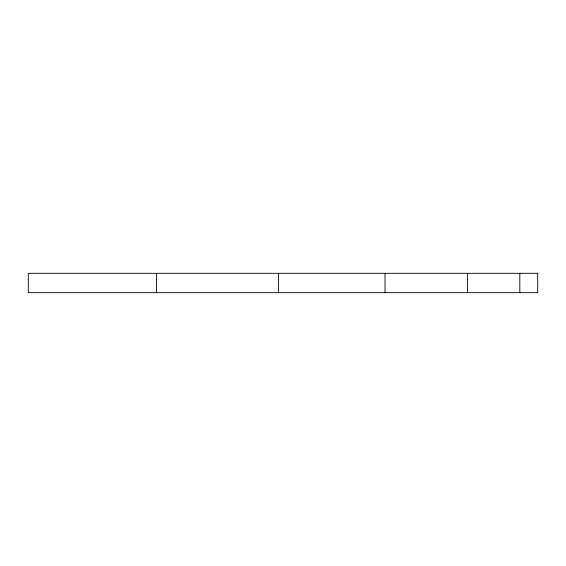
<?xml version="1.0" encoding="UTF-8"?>
<svg xmlns="http://www.w3.org/2000/svg" width="566" height="566" viewBox="0 0 566 566"><rect width="100%" height="100%" fill="white"/><g stroke="black" fill="none" stroke-linecap="round" stroke-linejoin="round"><path stroke-width="0.85" d="M519.821 273.314L519.821 292.686M467.587 273.314L467.587 292.686M385.036 273.314L385.036 292.686M278.592 273.314L278.592 292.686M156.52 273.314L156.52 292.686M537.7 273.314L28.3 273.314L28.3 292.686L537.7 292.686L537.7 273.314"/></g></svg>
